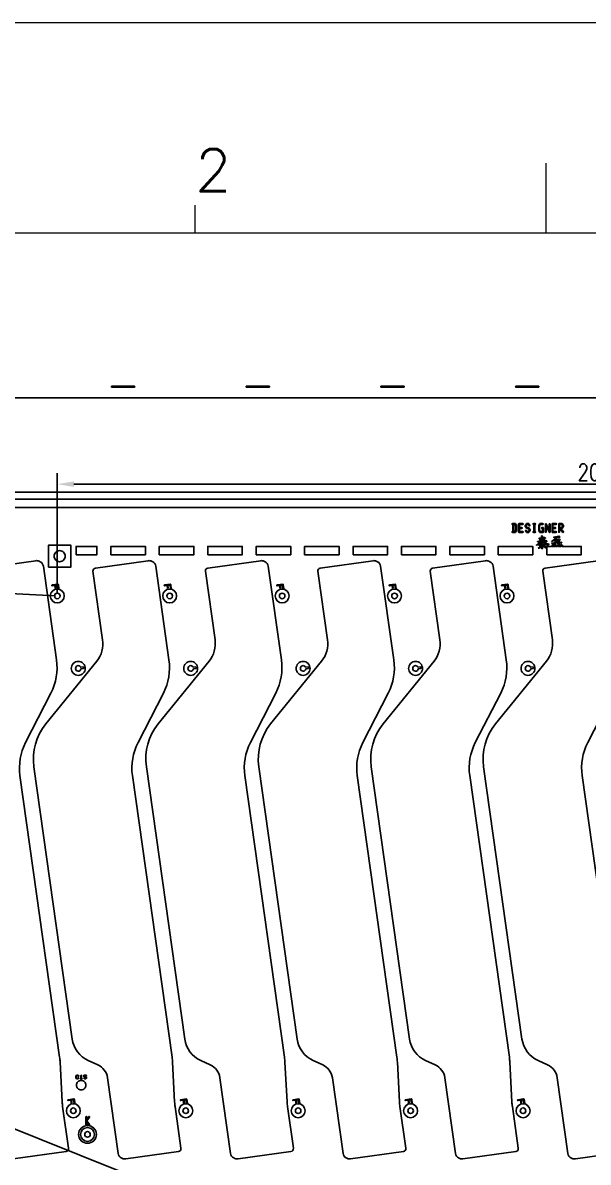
# Model space of a CAD drawing. Header units: millimetres. Extents: x 236 to 1271, y 167 to 899.
# Drawn here: x 423.4 to 525, y 693.9 to 898.9 of the extents above; entities that cross this region are included whole.
import ezdxf

# ---------------------------------------------------------------- set-up
doc = ezdxf.new("R2010")
doc.units = ezdxf.units.MM
doc.header["$LTSCALE"] = 23.1
doc.header["$PDMODE"] = 3
doc.header["$PDSIZE"] = 6
doc.layers.get('0').update_dxf_attribs({"linetype": 'CONTINUOUS'})
doc.layers.get('Defpoints').update_dxf_attribs({"linetype": 'CONTINUOUS'})
doc.layers.add('0PAPERF', color=2, linetype='CONTINUOUS', lineweight=0, plot=False)
doc.layers.add('備註', color=1, linetype='CONTINUOUS')
doc.layers.add('尺寸線', color=3, linetype='CONTINUOUS', lineweight=0)
doc.styles.add('SIMPLEX', font='simplex.shx')
doc.styles.get("Standard").update_dxf_attribs({"font": 'simplex.shx', "width": 0.8})
doc.dimstyles.get("Standard").update_dxf_attribs({"dimtxt": 3, "dimasz": 3, "dimexe": 2, "dimexo": 0.35, "dimtad": 1, "dimdec": 4, "dimzin": 0, "dimdsep": 46, "dimtxsty": 'Standard', "dimcen": 0.09, "dimazin": 0, "dimtp": 0.01, "dimtm": 0.01, "dimtfac": 1, "dimtofl": 0, "dimtmove": 0, "dimatfit": 3, "dimfxl": 0, "dimtolj": 1, "dimtzin": 0, "dimarcsym": 0})

# ---------------------------------------------------------------- blocks, each defined once
blk = doc.blocks.new('*D6')
at = {"layer": 'Defpoints', "color": 0}
for p in [(429.63, 815.9), (429.63, 795.8), (631.63, 795.8)]:
    blk.add_point(p, dxfattribs=at)
at = {"layer": '尺寸線', "color": 0, "lineweight": -2}
for p, q in [((429.63, 796.15), (429.63, 817.9)), ((631.63, 796.15), (631.63, 817.9)), ((628.63, 815.9), (432.63, 815.9))]:
    blk.add_line(p, q, dxfattribs=at)
at = {"layer": '尺寸線', "color": 0}
for points in [[(432.63, 816.4), (432.63, 815.4), (429.63, 815.9)], [(628.63, 815.4), (628.63, 816.4), (631.63, 815.9)]]:
    blk.add_solid(points, dxfattribs=at)
at = {"layer": '尺寸線', "color": 0, "insert": (530.81, 818.03), "char_height": 3, "attachment_point": 5}
blk.add_mtext('\\A1;202.0000', dxfattribs=at)
blk = doc.blocks.new('*D7')
at = {"layer": 'Defpoints', "color": 0}
for p in [(429.63, 795.8), (367.35, 369.14), (408.29, 367.1)]:
    blk.add_point(p, dxfattribs=at)
at = {"layer": '尺寸線', "color": 0, "lineweight": -2}
for p, q in [((429.28, 795.81), (386.69, 797.93)), ((388.54, 794.84), (367.5, 372.13)), ((407.94, 367.12), (365.35, 369.24))]:
    blk.add_line(p, q, dxfattribs=at)
at = {"layer": '尺寸線', "color": 0}
for points in [[(389.04, 794.81), (388.04, 794.86), (388.69, 797.83)], [(367, 372.16), (368, 372.11), (367.35, 369.14)]]:
    blk.add_solid(points, dxfattribs=at)
at = {"layer": '尺寸線', "color": 0, "insert": (375.87, 582.98), "char_height": 3, "attachment_point": 5, "rotation": 87.1501}
blk.add_mtext('\\A1;429.2272', dxfattribs=at)

msp = doc.modelspace()

# ---------------------------------------------------------------- linework, layer by layer
at = {"lineweight": 0}
for p, q in [((517.48914, 861.02562), (517.48914, 873.64089)), ((454.41279, 861.02562), (454.41279, 866.07173)), ((1239.08258, 861.02562), (265.18374, 861.02562))]:
    msp.add_line(p, q, dxfattribs=at)
for p, q in [((511.56536, 807.22161), (511.39152, 807.22161)), ((515.3392, 807.22161), (515.16536, 807.22161))]:
    msp.add_line(p, q)
for points in [[(381.05626, 581.2475, -1), (381.05626, 581.6475), (383.05626, 581.6475), (383.05626, 831.4475), (529.85626, 831.4475), (529.85626, 833.4475, -1), (530.25626, 833.4475), (530.25626, 831.4475), (677.05626, 831.4475), (677.05626, 581.6475), (679.05626, 581.6475, -1), (679.05626, 581.2475), (677.05626, 581.2475), (677.05626, 385.9475), (668.10626, 385.9475), (668.10626, 376.9475), (677.05626, 376.9475), (677.05626, 331.4475), (530.25626, 331.4475), (530.25626, 329.4475, -1), (529.85626, 329.4475), (529.85626, 331.4475), (383.05626, 331.4475), (383.05626, 581.2475)], [(439.45626, 833.3475, -1), (439.45626, 833.5475), (443.45625, 833.5475, -1), (443.45625, 833.3475)], [(463.65626, 833.3475, -1), (463.65626, 833.5475), (467.65626, 833.5475, -1), (467.65626, 833.3475)], [(487.85627, 833.3475, -1), (487.85627, 833.5475), (491.85626, 833.5475, -1), (491.85626, 833.3475)], [(512.05624, 833.3475, -1), (512.05624, 833.5475), (516.05626, 833.5475, -1), (516.05626, 833.3475)], [(409.05626, 812.4475, -0.414216), (410.05626, 813.4475, -0.182679), (410.7177, 813.1975), (530.80626, 813.1975), (530.80626, 811.6975), (410.7177, 811.6975, -0.182679), (410.05626, 811.4475, -0.414216)], [(512.51652, 807.29661), (512.51652, 808.0168), (512.51652, 808.737, -0.414241), (512.59152, 808.812), (513.28688, 808.812, -1), (513.28688, 808.662), (512.66652, 808.662), (512.66652, 808.0918), (513.11304, 808.0918, -1), (513.11304, 807.9418), (512.66652, 807.9418), (512.66652, 807.37161), (513.28688, 807.37161, -1), (513.28688, 807.22161), (512.59152, 807.22161, -0.414241)], [(513.71652, 808.25687), (513.71652, 808.49694, -0.159331), (513.731, 808.54123), (513.90439, 808.78068, -0.241867), (513.96536, 808.812), (514.31304, 808.812, -0.241871), (514.37401, 808.78068), (514.54763, 808.54092, -1), (514.42614, 808.45295), (514.27475, 808.662), (514.00365, 808.662), (513.86652, 808.47263), (513.86652, 808.28117), (514.00365, 808.0918), (514.31304, 808.0918, -0.241871), (514.37401, 808.06048), (514.54741, 807.82104, -0.159345), (514.56188, 807.77674), (514.56188, 807.53667, -0.159331), (514.54741, 807.49238), (514.37401, 807.25293, -0.241867), (514.31304, 807.22161), (513.96536, 807.22161, -0.241871), (513.90439, 807.25293), (513.73077, 807.49269, -1), (513.85226, 807.58066), (514.00365, 807.37161), (514.27475, 807.37161), (514.41188, 807.56098), (514.41188, 807.75244), (514.27475, 807.9418), (513.96536, 807.9418, -0.241871), (513.90439, 807.97312), (513.731, 808.21258, -0.159337)], [(516.11652, 807.53667), (516.11652, 808.49694, -0.159331), (516.131, 808.54123), (516.30439, 808.78068, -0.241867), (516.36536, 808.812), (516.88688, 808.812, -1), (516.88688, 808.662), (516.40365, 808.662), (516.26652, 808.47263), (516.26652, 807.56098), (516.40365, 807.37161), (516.81188, 807.37161), (516.81188, 807.9418), (516.71304, 807.9418, -1), (516.71304, 808.0918), (516.88688, 808.0918, -0.414241), (516.96188, 808.0168), (516.96188, 807.29661, -0.414241), (516.88688, 807.22161), (516.36536, 807.22161, -0.241871), (516.30439, 807.25293), (516.131, 807.49238, -0.159337)], [(518.51652, 807.29661), (518.51652, 808.0168), (518.51652, 808.737, -0.414241), (518.59152, 808.812), (519.28688, 808.812, -1), (519.28688, 808.662), (518.66652, 808.662), (518.66652, 808.0918), (519.11304, 808.0918, -1), (519.11304, 807.9418), (518.66652, 807.9418), (518.66652, 807.37161), (519.28688, 807.37161, -1), (519.28688, 807.22161), (518.59152, 807.22161, -0.414241)], [(519.14863, 805.83208), (519.16425, 805.61783, 0.042736), (519.5451, 805.66757), (519.67026, 805.68493), (519.67821, 805.68493), (519.71315, 805.88637), (519.71315, 805.9149), (519.67896, 805.93355), (519.61444, 805.93355), (519.45521, 805.91397, 0.051641), (519.15754, 805.84931), (519.14863, 805.847)], [(429.05626, 802.9475, 0.414216), (430.05626, 801.9475, 0.414216), (431.05626, 802.9475, 0.414216), (430.05626, 803.9475, 0.414216)], [(516.05053, 804.38885), (516.05053, 804.39429, 0.052461), (516.15227, 804.48935, 0.054653), (516.28532, 804.64178, 0.07105), (516.34794, 804.74667, 0.199867), (516.36099, 804.80016), (516.37356, 804.81104), (516.41283, 804.81104), (516.46154, 804.79202), (516.50711, 804.75556), (516.53067, 804.71911), (516.53067, 804.69498), (516.52104, 804.68403), (516.5114, 804.67818, 0.065889), (516.4839, 804.64609), (516.42612, 804.58188, -0.12878), (516.14267, 804.40093), (516.08213, 804.38341), (516.06358, 804.38341)], [(516.94866, 804.78641), (516.94866, 804.80234), (516.95519, 804.81104), (516.96172, 804.81104, -0.031691), (517.03284, 804.80241, -0.045891), (517.29448, 804.71623), (517.37831, 804.66884), (517.41387, 804.62861), (517.42912, 804.58695, -0.18418), (517.40156, 804.46909), (517.37545, 804.45303), (517.35094, 804.45303), (517.32526, 804.46313), (517.30815, 804.47323, -0.10248), (517.1655, 804.59447), (517.02284, 804.73012), (516.97149, 804.76475)], [(519.75526, 804.83761), (519.76542, 804.6975), (520.10784, 804.6975), (520.13564, 804.87894), (520.13564, 804.90551), (520.10457, 804.92105), (520.0529, 804.92105), (519.94487, 804.90435, 0.060135), (519.75526, 804.8555)], [(425.4342, 765.08964, -0.207998), (427.5655, 772.77447), (436.71274, 784.07073, 0.207969), (437.77802, 787.91254), (436.04566, 800.23893, -0.41437), (436.47106, 800.80376), (445.97505, 802.13945, -0.147928), (446.54724, 802.05065), (446.76776, 801.94433, -0.250656), (447.32401, 801.18276), (449.69967, 784.27906, -0.154616), (448.69458, 778.32304), (444.13552, 769.43569, 0.154617), (443.13043, 763.47967), (450.24987, 712.82217, -0.021814), (450.33341, 711.95424), (450.70816, 704.80515, 0.02121), (450.78833, 703.961), (451.84455, 696.44559, -0.414221), (451.41911, 695.88102), (441.91537, 694.54535, -0.147966), (441.34305, 694.63422), (441.12247, 694.74018, -0.250642), (440.56616, 695.50201), (438.64775, 709.15219, 0.256384), (436.9201, 711.465), (435.1983, 712.24895, -0.256388), (432.31875, 716.10354)], [(445.6342, 765.08964, -0.207998), (447.7655, 772.77447), (456.91274, 784.07073, 0.207969), (457.97802, 787.91254), (456.24566, 800.23893, -0.41437), (456.67106, 800.80376), (466.17505, 802.13945, -0.147928), (466.74724, 802.05065), (466.96776, 801.94433, -0.250656), (467.52401, 801.18276), (469.89967, 784.27906, -0.154616), (468.89458, 778.32304), (464.33552, 769.43569, 0.154617), (463.33043, 763.47967), (470.44987, 712.82217, -0.021814), (470.53341, 711.95424), (470.90816, 704.80515, 0.02121), (470.98833, 703.961), (472.04455, 696.44559, -0.414221), (471.61911, 695.88102), (462.11537, 694.54535, -0.147966), (461.54305, 694.63422), (461.32247, 694.74018, -0.250642), (460.76616, 695.50201), (458.84775, 709.15219, 0.256384), (457.1201, 711.465), (455.3983, 712.24895, -0.256388), (452.51875, 716.10354)], [(465.8342, 765.08964, -0.207998), (467.9655, 772.77447), (477.11274, 784.07073, 0.207969), (478.17802, 787.91254), (476.44566, 800.23893, -0.41437), (476.87106, 800.80376), (486.37505, 802.13945, -0.147928), (486.94724, 802.05065), (487.16776, 801.94433, -0.250656), (487.72401, 801.18276), (490.09967, 784.27906, -0.154616), (489.09458, 778.32304), (484.53552, 769.43569, 0.154617), (483.53043, 763.47967), (490.64987, 712.82217, -0.021814), (490.73341, 711.95424), (491.10816, 704.80515, 0.02121), (491.18833, 703.961), (492.24455, 696.44559, -0.414221), (491.81911, 695.88102), (482.31537, 694.54535, -0.147966), (481.74305, 694.63422), (481.52247, 694.74018, -0.250642), (480.96616, 695.50201), (479.04775, 709.15219, 0.256384), (477.3201, 711.465), (475.5983, 712.24895, -0.256388), (472.71875, 716.10354)], [(486.0342, 765.08964, -0.207998), (488.1655, 772.77447), (497.31274, 784.07073, 0.207969), (498.37802, 787.91254), (496.64566, 800.23893, -0.41437), (497.07106, 800.80376), (506.57505, 802.13945, -0.147928), (507.14724, 802.05065), (507.36776, 801.94433, -0.250656), (507.92401, 801.18276), (510.29967, 784.27906, -0.154616), (509.29458, 778.32304), (504.73552, 769.43569, 0.154617), (503.73043, 763.47967), (510.84987, 712.82217, -0.021814), (510.93341, 711.95424), (511.30816, 704.80515, 0.02121), (511.38833, 703.961), (512.44455, 696.44559, -0.414221), (512.01911, 695.88102), (502.51537, 694.54535, -0.147966), (501.94305, 694.63422), (501.72247, 694.74018, -0.250642), (501.16616, 695.50201), (499.24775, 709.15219, 0.256384), (497.5201, 711.465), (495.7983, 712.24895, -0.256388), (492.91875, 716.10354)], [(428.70452, 797.76858), (429.73741, 797.91374, -0.41424), (429.82212, 797.84991), (429.9189, 797.16131, -1), (429.77036, 797.14043), (429.68402, 797.75476), (429.31611, 797.70306), (429.37825, 797.26088, -1), (429.22971, 797.24), (429.16757, 797.68218), (428.72539, 797.62004, -1)], [(448.90452, 797.76858), (449.93741, 797.91374, -0.41424), (450.02212, 797.84991), (450.1189, 797.16131, -1), (449.97036, 797.14043), (449.88402, 797.75476), (449.51611, 797.70306), (449.57825, 797.26088, -1), (449.42971, 797.24), (449.36757, 797.68218), (448.92539, 797.62004, -1)], [(469.10452, 797.76858), (470.13741, 797.91374, -0.41424), (470.22212, 797.84991), (470.3189, 797.16131, -1), (470.17036, 797.14043), (470.08402, 797.75476), (469.71611, 797.70306), (469.77825, 797.26088, -1), (469.62971, 797.24), (469.56757, 797.68218), (469.12539, 797.62004, -1)], [(489.30452, 797.76858), (490.33741, 797.91374, -0.41424), (490.42212, 797.84991), (490.5189, 797.16131, -1), (490.37036, 797.14043), (490.28402, 797.75476), (489.91611, 797.70306), (489.97825, 797.26088, -1), (489.82971, 797.24), (489.76757, 797.68218), (489.32539, 797.62004, -1)], [(509.50452, 797.76858), (510.53741, 797.91374, -0.41424), (510.62212, 797.84991), (510.7189, 797.16131, -1), (510.57036, 797.14043), (510.48402, 797.75476), (510.11611, 797.70306), (510.17825, 797.26088, -1), (510.02971, 797.24), (509.96757, 797.68218), (509.52539, 797.62004, -1)], [(429.12663, 795.79566, 0.414217), (429.62663, 795.29566, 0.414217), (430.12663, 795.79566, 0.414217), (429.62663, 796.29566, 0.414217)], [(449.32663, 795.79566, 0.414217), (449.82663, 795.29566, 0.414217), (450.32663, 795.79566, 0.414217), (449.82663, 796.29566, 0.414217)], [(469.52663, 795.79566, 0.414217), (470.02663, 795.29566, 0.414217), (470.52663, 795.79566, 0.414217), (470.02663, 796.29566, 0.414217)], [(489.72663, 795.79566, 0.414217), (490.22663, 795.29566, 0.414217), (490.72663, 795.79566, 0.414217), (490.22663, 796.29566, 0.414217)], [(509.92663, 795.79566, 0.414217), (510.42663, 795.29566, 0.414217), (510.92663, 795.79566, 0.414217), (510.42663, 796.29566, 0.414217)], [(432.14606, 782.76545, -0.414215), (433.39606, 784.01545, -0.414215), (434.64606, 782.76545, -0.414215), (433.39606, 781.51545, -0.414215)], [(432.89606, 782.76545, 0.414217), (433.39606, 782.26545, 0.366656), (433.88926, 782.68329), (434.35882, 782.74928), (434.31707, 783.04636), (433.84751, 782.98037, 0.289315), (433.39606, 783.26545, 0.414217)], [(452.34606, 782.76545, -0.414215), (453.59606, 784.01545, -0.414215), (454.84606, 782.76545, -0.414215), (453.59606, 781.51545, -0.414215)], [(453.09606, 782.76545, 0.414217), (453.59606, 782.26545, 0.366656), (454.08926, 782.68329), (454.55882, 782.74928), (454.51707, 783.04636), (454.04751, 782.98037, 0.289315), (453.59606, 783.26545, 0.414217)], [(472.54606, 782.76545, -0.414215), (473.79606, 784.01545, -0.414215), (475.04606, 782.76545, -0.414215), (473.79606, 781.51545, -0.414215)], [(473.29606, 782.76545, 0.414217), (473.79606, 782.26545, 0.366656), (474.28926, 782.68329), (474.75882, 782.74928), (474.71707, 783.04636), (474.24751, 782.98037, 0.289315), (473.79606, 783.26545, 0.414217)], [(492.74606, 782.76545, -0.414215), (493.99606, 784.01545, -0.414215), (495.24606, 782.76545, -0.414215), (493.99606, 781.51545, -0.414215)], [(493.49606, 782.76545, 0.414217), (493.99606, 782.26545, 0.366656), (494.48926, 782.68329), (494.95882, 782.74928), (494.91707, 783.04636), (494.44751, 782.98037, 0.289315), (493.99606, 783.26545, 0.414217)], [(512.94606, 782.76545, -0.414215), (514.19606, 784.01545, -0.414215), (515.44606, 782.76545, -0.414215), (514.19606, 781.51545, -0.414215)], [(513.69606, 782.76545, 0.414217), (514.19606, 782.26545, 0.366656), (514.68926, 782.68329), (515.15882, 782.74928), (515.11707, 783.04636), (514.64751, 782.98037, 0.289315), (514.19606, 783.26545, 0.414217)], [(432.99052, 709.07514), (432.99052, 709.47249, -0.200121), (433.00532, 709.508), (433.10434, 709.60703, -0.200121), (433.13985, 709.62183), (433.33853, 709.62183, -0.200121), (433.37404, 709.60703), (433.47322, 709.50784, -1), (433.40251, 709.43713), (433.31782, 709.52183), (433.16056, 709.52183), (433.09052, 709.45178), (433.09052, 709.09585), (433.16056, 709.0258), (433.31782, 709.0258), (433.40251, 709.11049, -1), (433.47322, 709.03978), (433.37404, 708.9406, -0.200121), (433.33853, 708.9258), (433.13985, 708.9258, -0.200121), (433.10434, 708.9406), (433.00532, 709.03963, -0.200121)], [(434.39052, 709.37315), (434.39052, 709.57183, -0.414253), (434.44052, 709.62183), (434.83787, 709.62183, -1), (434.83787, 709.52183), (434.49052, 709.52183), (434.49052, 709.42315), (434.73853, 709.42315, -0.200121), (434.77404, 709.40835), (434.87307, 709.30932, -0.200121), (434.88787, 709.27381), (434.88787, 709.07514, -0.200121), (434.87307, 709.03963), (434.77404, 708.9406, -0.200121), (434.73853, 708.9258), (434.53985, 708.9258, -0.200121), (434.50434, 708.9406), (434.40516, 709.03978, -1), (434.47587, 709.11049), (434.56056, 709.0258), (434.71782, 709.0258), (434.78787, 709.09585), (434.78787, 709.2531), (434.71782, 709.32315), (434.44052, 709.32315, -0.414253)], [(433.08394, 707.80916, -0.414215), (433.93394, 708.65916, -0.414215), (434.78394, 707.80916, -0.414215), (433.93394, 706.95916, -0.414215)], [(431.58781, 705.17935), (432.62071, 705.32451, -0.41424), (432.70541, 705.26068), (432.80219, 704.57208, -1), (432.65365, 704.5512), (432.56731, 705.16553), (432.1994, 705.11383), (432.26155, 704.67165, -1), (432.11301, 704.65077), (432.05086, 705.09295), (431.60868, 705.03081, -1)], [(451.78781, 705.17935), (452.82071, 705.32451, -0.41424), (452.90541, 705.26068), (453.00219, 704.57208, -1), (452.85365, 704.5512), (452.76731, 705.16553), (452.3994, 705.11383), (452.46155, 704.67165, -1), (452.31301, 704.65077), (452.25086, 705.09295), (451.80868, 705.03081, -1)], [(471.98781, 705.17935), (473.02071, 705.32451, -0.41424), (473.10541, 705.26068), (473.20219, 704.57208, -1), (473.05365, 704.5512), (472.96731, 705.16553), (472.5994, 705.11383), (472.66155, 704.67165, -1), (472.51301, 704.65077), (472.45086, 705.09295), (472.00868, 705.03081, -1)], [(492.18781, 705.17935), (493.22071, 705.32451, -0.41424), (493.30541, 705.26068), (493.40219, 704.57208, -1), (493.25365, 704.5512), (493.16731, 705.16553), (492.7994, 705.11383), (492.86155, 704.67165, -1), (492.71301, 704.65077), (492.65086, 705.09295), (492.20868, 705.03081, -1)], [(512.38781, 705.17935), (513.42071, 705.32451, -0.41424), (513.50541, 705.26068), (513.60219, 704.57208, -1), (513.45365, 704.5512), (513.36731, 705.16553), (512.9994, 705.11383), (513.06155, 704.67165, -1), (512.91301, 704.65077), (512.85086, 705.09295), (512.40868, 705.03081, -1)], [(432.00992, 703.20643, 0.414217), (432.50992, 702.70643, 0.414217), (433.00992, 703.20643, 0.414217), (432.50992, 703.70643, 0.414217)], [(452.20992, 703.20643, 0.414217), (452.70992, 702.70643, 0.414217), (453.20992, 703.20643, 0.414217), (452.70992, 703.70643, 0.414217)], [(472.40992, 703.20643, 0.414217), (472.90992, 702.70643, 0.414217), (473.40992, 703.20643, 0.414217), (472.90992, 703.70643, 0.414217)], [(492.60992, 703.20643, 0.414217), (493.10992, 702.70643, 0.414217), (493.60992, 703.20643, 0.414217), (493.10992, 703.70643, 0.414217)], [(512.80992, 703.20643, 0.414217), (513.30992, 702.70643, 0.414217), (513.80992, 703.20643, 0.414217), (513.30992, 703.70643, 0.414217)], [(434.55626, 698.9475, -0.414217), (435.05626, 699.4475, -0.414217), (435.55626, 698.9475, -0.414217), (435.05626, 698.4475, -0.414217)]]:
    msp.add_lwpolyline(points, format="xyb", close=True)
for points in [[(668.05626, 577.4475), (668.05626, 585.4475), (657.05626, 585.4475), (657.05626, 693.8075), (657.05626, 792.4475), (668.05626, 792.4475), (668.05626, 800.4475), (657.05626, 800.4475), (657.05626, 809.1975, -0.414215), (655.80626, 810.4475, -0.414215), (657.05626, 811.6975), (657.05626, 814.4475), (403.05626, 814.4475)], [(511.39152, 807.22161, -1), (511.39152, 807.37161), (511.49036, 807.37161), (511.49036, 808.662), (511.39152, 808.662, -1), (511.39152, 808.812), (511.56536, 808.812), (511.91304, 808.812, -0.241871), (511.97401, 808.78068), (512.14741, 808.54123, -0.159337), (512.16188, 808.49694), (512.16188, 807.53667, -0.159331), (512.14741, 807.49238), (511.97401, 807.25293, -0.241867), (511.91304, 807.22161), (511.56536, 807.22161)], [(515.16536, 807.22161, -1), (515.16536, 807.37161), (515.2642, 807.37161), (515.2642, 808.662), (515.16536, 808.662, -1), (515.16536, 808.812), (515.3392, 808.812), (515.51304, 808.812, -1), (515.51304, 808.662), (515.4142, 808.662), (515.4142, 807.37161), (515.51304, 807.37161, -1), (515.51304, 807.22161), (515.3392, 807.22161)], [(517.31652, 807.29661), (517.31652, 808.73673, -0.798609), (517.45906, 808.76961), (518.01188, 807.62448)], [(517.46652, 808.40913), (517.46652, 807.29661, -1), (517.31652, 807.29661)], [(518.01188, 807.62448), (518.01188, 808.737, -1), (518.16188, 808.737), (518.16188, 807.29688, -0.798609), (518.01934, 807.264), (517.46652, 808.40913)], [(519.71652, 807.29661), (519.71652, 808.0168), (519.71652, 808.737, -0.414241), (519.79152, 808.812), (520.31304, 808.812, -0.241871), (520.37401, 808.78068), (520.54741, 808.54123, -0.159337), (520.56188, 808.49694), (520.56188, 808.25687, -0.159331), (520.54741, 808.21258), (520.37401, 807.97312, -0.241867), (520.31304, 807.9418), (520.11227, 807.9418)], [(520.11227, 807.9418), (520.54763, 807.34059, -1), (520.42614, 807.25262), (519.92707, 807.9418), (519.86652, 807.9418), (519.86652, 807.29661, -1), (519.71652, 807.29661)], [(516.3849, 805.52736), (516.1505, 805.49299, -0.194907), (515.9846, 805.51649), (515.95106, 805.53005), (515.91752, 805.55581), (515.91752, 805.57342), (515.94277, 805.58426), (515.96802, 805.58968), (516.44641, 805.63901), (516.48015, 805.70156), (516.52489, 805.81959)], [(516.12636, 804.94696), (516.12636, 804.96322), (516.14966, 804.97322), (516.67405, 805.04826), (516.66409, 805.16998), (516.64414, 805.22824), (516.5392, 805.19859), (516.43643, 805.17899), (516.37832, 805.17899), (516.35182, 805.18754), (516.35182, 805.1996), (516.37022, 805.20925), (516.43297, 805.23116), (516.54332, 805.28378), (516.66557, 805.35308), (516.75321, 805.41623), (516.78457, 805.44692), (516.80946, 805.45745), (516.83498, 805.45745), (516.89066, 805.42874), (516.92407, 805.40003), (516.9547, 805.37952), (516.98533, 805.34669), (516.98533, 805.32317), (516.95936, 805.30567, -0.078689), (516.88482, 805.29239), (516.77333, 805.26437)], [(516.71109, 805.94993), (517.01732, 806.00192), (517.02138, 806.00192, -0.060875), (517.1642, 805.97075), (517.20039, 805.94874), (517.20039, 805.92491), (517.15657, 805.90107, -0.085187), (517.0625, 805.88756), (516.6797, 805.83836), (516.6113, 805.6579)], [(516.78216, 806.23247), (517.05469, 806.27455), (517.13719, 806.29455, -0.20353), (517.28418, 806.26573), (517.30693, 806.25584), (517.32967, 806.23116), (517.32967, 806.20602), (517.29506, 806.18978), (517.22038, 806.17355), (516.90341, 806.13074), (516.75673, 806.11523), (516.71109, 805.94993)], [(519.06075, 805.93584), (519.18122, 805.95193), (519.66228, 806.02733), (519.70676, 806.03933), (519.72818, 806.04792, -0.075234), (519.77814, 806.05475), (519.83546, 806.02989), (519.92515, 805.97271), (519.97125, 805.92298), (519.97125, 805.89731), (519.96093, 805.88076), (519.91711, 805.84077), (519.86815, 805.77319), (519.80373, 805.64418), (519.81893, 805.63397), (519.84569, 805.60399), (519.84569, 805.58226), (519.83163, 805.57251), (519.76134, 805.57251), (519.61137, 805.55953), (519.22007, 805.52053), (519.16661, 805.52074), (519.16131, 805.49278), (519.14999, 805.46959), (519.13641, 805.45745), (519.11943, 805.45745), (519.10131, 805.47207), (519.09226, 805.4867, -0.190875), (519.06285, 805.56777), (519.02372, 805.79188), (519.0169, 805.80994, 0.201487), (518.98141, 805.87094), (518.87627, 805.79112), (518.72316, 805.69511), (518.57005, 805.62233), (518.45316, 805.58673), (518.40339, 805.58673), (518.39314, 805.58929)], [(519.20282, 806.32046), (519.01356, 806.28708, -0.209849), (518.86858, 806.31207), (518.83504, 806.32563), (518.80149, 806.35139), (518.80149, 806.369), (518.82674, 806.37984), (519.46639, 806.47476), (519.73381, 806.52449), (519.75433, 806.52449), (519.83501, 806.49757), (519.88013, 806.46929), (519.92525, 806.42618), (519.92389, 806.39654), (519.88147, 806.38038), (519.74481, 806.37662), (519.5263, 806.36088), (519.3072, 806.33627)], [(519.21102, 804.6975), (519.35952, 804.6975), (519.39288, 804.73336), (519.522, 804.90118), (519.61238, 805.04876), (519.66187, 805.15586), (519.67694, 805.22922), (519.67694, 805.27039, -0.080664), (519.47255, 805.28021, -0.108482), (519.40812, 805.33366), (519.40812, 805.35143), (519.44365, 805.35938), (519.56291, 805.36732), (519.84713, 805.4059), (520.02985, 805.43763), (520.10851, 805.45807), (520.13685, 805.45807), (520.19706, 805.43934), (520.25863, 805.40994), (520.28326, 805.38321), (520.28326, 805.35926), (520.2591, 805.34685), (520.20695, 805.33444), (519.98562, 805.30171), (519.80227, 805.2815)], [(516.812, 805.06887), (517.14062, 805.1274, -0.08164), (517.20235, 805.11497, -0.154366), (517.31973, 805.03666), (517.31846, 805.00931), (517.27931, 804.99439), (517.13581, 804.99039), (516.80353, 804.96241), (516.80353, 804.40631), (516.79054, 804.34593), (516.76599, 804.29847), (516.73712, 804.27402), (516.70537, 804.27402), (516.67792, 804.30578), (516.65483, 804.3635), (516.64473, 804.4068), (516.64473, 804.46021), (516.65413, 804.5414), (516.66353, 804.5865), (516.66889, 804.64664), (516.67425, 804.94798), (516.35264, 804.89413), (516.32795, 804.88863, -0.213188), (516.18828, 804.91068), (516.15732, 804.92319), (516.12636, 804.94696)], [(516.77333, 805.26437), (516.80394, 805.25012), (516.83741, 805.21469), (516.83741, 805.19484, -0.033121), (516.81342, 805.08034), (516.812, 805.06887)], [(518.72606, 804.91076), (519.01323, 804.95999), (519.10384, 804.9799), (519.14991, 804.99439), (519.16184, 804.99439), (519.25569, 804.94339), (519.28047, 804.92571), (519.30526, 804.89823), (519.30526, 804.87941), (519.29446, 804.8569, 0.092666), (519.24404, 804.77137), (519.21102, 804.6975)], [(519.68992, 804.92397), (520.09027, 804.99591, 0.087815), (520.15561, 805.01626, -0.089119), (520.19471, 805.02205), (520.2468, 805.00133), (520.32836, 804.95368), (520.37028, 804.91225), (520.37028, 804.88877), (520.36076, 804.8708), (520.32028, 804.82739), (520.27503, 804.75405), (520.25101, 804.6975)], [(416.27106, 800.80376), (425.77505, 802.13945, -0.147928), (426.34724, 802.05065), (426.56776, 801.94433, -0.250656), (427.12401, 801.18276), (429.49967, 784.27906, -0.154616), (428.49458, 778.32304), (423.93552, 769.43569, 0.154617), (422.93043, 763.47967), (430.04987, 712.82217, -0.021814), (430.13341, 711.95424), (430.50816, 704.80515, 0.02121), (430.58833, 703.961), (431.64455, 696.44559, -0.414221), (431.21911, 695.88102), (421.71537, 694.54535, -0.147966)], [(532.21911, 695.88102), (522.71537, 694.54535, -0.147966), (522.14305, 694.63422), (521.92247, 694.74018, -0.250642), (521.36616, 695.50201), (519.44775, 709.15219, 0.256384), (517.7201, 711.465), (515.9983, 712.24895, -0.256388), (513.11875, 716.10354), (506.2342, 765.08964, -0.207998), (508.3655, 772.77447), (517.51274, 784.07073, 0.207969), (518.57802, 787.91254), (516.84566, 800.23893, -0.41437), (517.27106, 800.80376), (526.77505, 802.13945, -0.147928)], [(529.49458, 778.32304), (524.93552, 769.43569, 0.154617), (523.93043, 763.47967), (531.04987, 712.82217, -0.021814)], [(433.93919, 708.9258), (433.83985, 708.9258, -1), (433.83985, 709.0258), (433.88919, 709.0258), (433.88919, 709.45112)], [(433.88919, 709.45112), (433.87521, 709.43713, -1), (433.8045, 709.50784)], [(433.8045, 709.50784), (433.90368, 709.60703, -0.669786), (433.98919, 709.57183), (433.98919, 709.0258), (434.03853, 709.0258, -1), (434.03853, 708.9258), (433.93919, 708.9258)], [(434.77597, 700.65882), (434.77597, 702.09922, -1), (434.92597, 702.09922), (434.92597, 701.61987)], [(434.92597, 701.13817), (434.92597, 700.65882, -1), (434.77597, 700.65882)], [(434.92597, 701.61987), (435.28592, 702.1418, -1), (435.4094, 702.05664), (434.94208, 701.37902), (435.4094, 700.7014, -1), (435.28592, 700.61624), (434.92597, 701.13817)]]:
    msp.add_lwpolyline(points, format="xyb")
for points in [[(511.64036, 807.37161), (511.87475, 807.37161), (512.01188, 807.56098), (512.01188, 808.47263), (511.87475, 808.662), (511.64036, 808.662)], [(519.86652, 808.0918), (520.27475, 808.0918), (520.41188, 808.28117), (520.41188, 808.47263), (520.27475, 808.662), (519.86652, 808.662)], [(428.05626, 800.9475), (428.05626, 804.9475), (432.05626, 804.9475), (432.05626, 800.9475)], [(432.9968, 803.1975), (432.9968, 804.6975), (436.76266, 804.6975), (436.76266, 803.1975)], [(439.26266, 803.1975), (439.26266, 804.6975), (445.46266, 804.6975), (445.46266, 803.1975)], [(447.96266, 803.1975), (447.96266, 804.6975), (454.16266, 804.6975), (454.16266, 803.1975)], [(456.66266, 803.1975), (456.66266, 804.6975), (462.86266, 804.6975), (462.86266, 803.1975)], [(465.36266, 803.1975), (465.36266, 804.6975), (471.56266, 804.6975), (471.56266, 803.1975)], [(474.06266, 803.1975), (474.06266, 804.6975), (480.26266, 804.6975), (480.26266, 803.1975)], [(482.76266, 803.1975), (482.76266, 804.6975), (488.96266, 804.6975), (488.96266, 803.1975)], [(491.46266, 803.1975), (491.46266, 804.6975), (497.66266, 804.6975), (497.66266, 803.1975)], [(500.16266, 803.1975), (500.16266, 804.6975), (506.36266, 804.6975), (506.36266, 803.1975)], [(508.86266, 803.1975), (508.86266, 804.6975), (515.06266, 804.6975), (515.06266, 803.1975)], [(518.76688, 804.84378), (518.77073, 804.84054), (518.77321, 804.77044), (518.77934, 804.6975), (519.09475, 804.6975), (519.10792, 804.87902), (519.09393, 804.88842), (518.9805, 804.87906), (518.7844, 804.8479)]]:
    msp.add_lwpolyline(points, close=True)
for points in [[(516.98925, 805.58902), (517.19446, 805.43763), (517.40938, 805.29406), (517.55195, 805.22625), (517.78389, 805.1445), (517.96476, 805.09066), (517.98602, 805.07869), (517.98602, 805.06269), (517.96542, 805.04765), (517.82737, 805.01634), (517.66461, 804.99004), (517.59043, 804.99004), (517.53068, 805.00533), (517.46886, 805.0378), (517.28752, 805.20207), (517.09177, 805.39498), (516.96405, 805.50577), (516.92489, 805.53634), (516.8537, 805.57737), (516.67845, 805.56266), (516.55736, 805.5481), (516.42658, 805.34953), (516.22911, 805.14308), (516.01421, 805.01036), (515.78963, 804.94401), (515.76834, 804.94032), (515.75529, 804.94032), (515.74224, 804.94684)], [(515.74224, 804.94684), (515.74224, 804.96275), (515.77126, 804.98524), (515.80028, 804.99836), (515.94745, 805.09211), (516.15058, 805.244), (516.26665, 805.36215), (516.38272, 805.52343), (516.3849, 805.52736)], [(516.61006, 806.1018), (516.4207, 806.08645), (516.30616, 806.08645), (516.23553, 806.09783), (516.19589, 806.12314), (516.17608, 806.14719), (516.17608, 806.16589), (516.22629, 806.1759), (516.39484, 806.1859), (516.62804, 806.21154), (516.64183, 806.30158), (516.64597, 806.43751), (516.63702, 806.50763), (516.61613, 806.57623), (516.61613, 806.58221), (516.62361, 806.6016), (516.64902, 806.62098), (516.68487, 806.62098), (516.74312, 806.59866), (516.82379, 806.55255), (516.86413, 806.51241), (516.86413, 806.48682), (516.85252, 806.45917), (516.8409, 806.44073), (516.82929, 806.41309), (516.79056, 806.27117), (516.78216, 806.23247)], [(516.52489, 805.81959), (516.45562, 805.81359), (516.39673, 805.81359), (516.35011, 805.81919), (516.3035, 805.8341), (516.27553, 805.85461), (516.27553, 805.88258), (516.31935, 805.90123), (516.50944, 805.91957), (516.56284, 805.92761), (516.61006, 806.1018)], [(516.6113, 805.6579), (516.96453, 805.69837), (517.39824, 805.75874), (517.42725, 805.75874), (517.50794, 805.73182), (517.55306, 805.70354), (517.59818, 805.66044), (517.59682, 805.6308), (517.5544, 805.61464), (517.35578, 805.61013), (516.98925, 805.58902)], [(518.39314, 805.58929), (518.39314, 805.59487), (518.39997, 805.6024), (518.40681, 805.60693), (518.49387, 805.65069), (518.66285, 805.75779), (518.84209, 805.89657), (519.01962, 806.06402), (519.14935, 806.21637), (519.20228, 806.31442), (519.20282, 806.32046)], [(519.3072, 806.33627), (519.35197, 806.2989), (519.38171, 806.25586), (519.38171, 806.23238), (519.36854, 806.21999), (519.34055, 806.20295), (519.28292, 806.15032), (519.19402, 806.05741), (519.06075, 805.93584)], [(517.56266, 803.1975), (517.56266, 804.6975), (518.34917, 804.6975), (518.39999, 804.73981), (518.55552, 804.89632), (518.66438, 805.03396), (518.72399, 805.13385), (518.74214, 805.20228), (518.74214, 805.21555), (518.70378, 805.21131), (518.61334, 805.21131), (518.54272, 805.2227), (518.50307, 805.248), (518.48326, 805.27205), (518.48326, 805.28955), (518.51494, 805.29817), (518.62128, 805.3068), (518.87468, 805.34864), (519.0376, 805.38309), (519.10774, 805.40524), (519.13375, 805.40524), (519.18932, 805.38797), (519.24615, 805.36081), (519.2689, 805.33613), (519.2689, 805.31257), (519.24738, 805.29882), (519.22586, 805.29382), (519.20094, 805.28506), (519.00389, 805.2488), (518.88831, 805.23217)], [(520.25101, 804.6975), (523.76266, 804.6975), (523.76266, 803.1975), (517.56266, 803.1975)], [(518.49694, 804.6975), (518.66105, 804.6975), (518.64582, 804.7767), (518.639, 804.79309), (518.63417, 804.81086)], [(518.63417, 804.81086), (518.6173, 804.79326), (518.49694, 804.6975)], [(518.88831, 805.23217), (518.92394, 805.18991), (518.92394, 805.16633), (518.9164, 805.15333), (518.8297, 805.03712), (518.72606, 804.91076)], [(519.49613, 804.6975), (519.64779, 804.6975), (519.63035, 804.7974), (519.62353, 804.81547), (519.62044, 804.82904)], [(519.62044, 804.82904), (519.59284, 804.79323), (519.49613, 804.6975)], [(519.80227, 805.2815), (519.81444, 805.27228), (519.85875, 805.21974), (519.85875, 805.19579), (519.8522, 805.18177), (519.77701, 805.05637), (519.68992, 804.92397)]]:
    msp.add_lwpolyline(points)
for centre, radius in [((429.62663, 795.79566), 1.25), ((449.82663, 795.79566), 1.25), ((470.02663, 795.79566), 1.25), ((490.22663, 795.79566), 1.25), ((510.42663, 795.79566), 1.25), ((432.50992, 703.20643), 1.25), ((452.70992, 703.20643), 1.25), ((472.90992, 703.20643), 1.25), ((493.10992, 703.20643), 1.25), ((513.30992, 703.20643), 1.25), ((435.05626, 698.9475), 1.6), ((435.05626, 698.9475), 1.25)]:
    msp.add_circle(centre, radius)
at = {"layer": '0PAPERF', "lineweight": 0}
msp.add_line((1270.88047, 898.88662), (236.16504, 898.88662), dxfattribs=at)
at = {"layer": '備註'}
msp.add_line((415.72368, 702.39197), (730.62075, 576.46512), dxfattribs=at)

# ---------------------------------------------------------------- texts
at = {"lineweight": 0, "style": 'SIMPLEX'}
msp.add_text('2', height=7.56916, dxfattribs=at).set_placement((454.41279, 868.59479))

# ---------------------------------------------------------------- dimensions: what is measured, and where the dimension line sits
at = {"layer": '尺寸線'}
for base, p1, p2, angle, picture, middle in [((429.62663, 815.90247), (631.62663, 795.79566), (429.62663, 795.79566), 180, '*D6', (530.80626, 815.90247)), ((367.34795, 369.13725), (429.62663, 795.79566), (408.28588, 367.09934), 267.1501364, '*D7', (377.98795, 582.87542))]:
    dim = msp.add_linear_dim(base=base, p1=p1, p2=p2, angle=angle, dimstyle='Standard', dxfattribs=at)
    dim.commit()
    dim.dimension.update_dxf_attribs({"geometry": picture, "text_midpoint": middle, "dimtype": 161})

doc.saveas('drawing.dxf')
